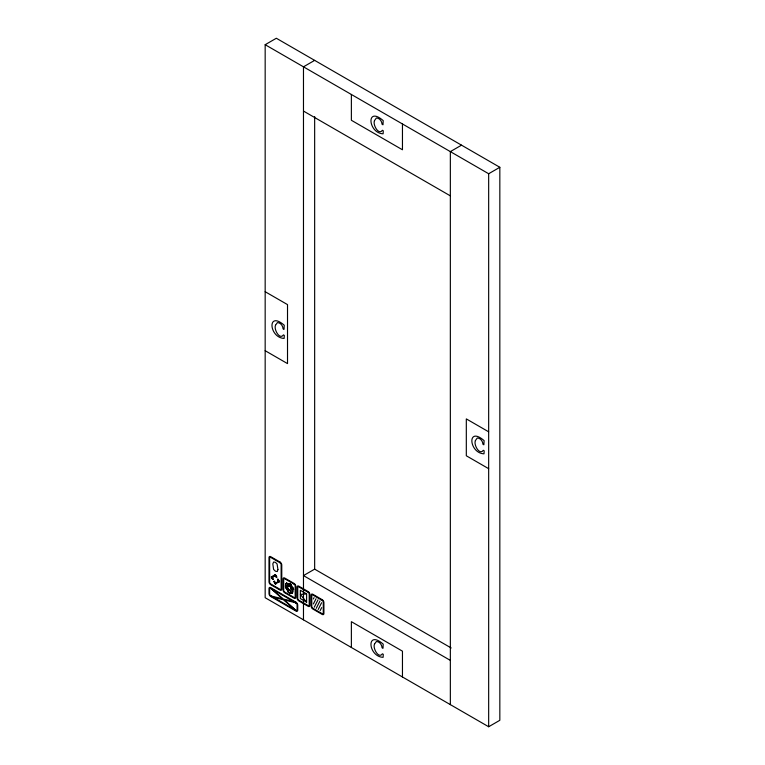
<?xml version="1.0" encoding="UTF-8"?>
<svg xmlns="http://www.w3.org/2000/svg" width="765" height="765" viewBox="0 0 765 765"><rect width="100%" height="100%" fill="white"/><g stroke="black" fill="none" stroke-linecap="round" stroke-linejoin="round"><path stroke-width="1.15" d="M290.901 586.057L290.939 585.177M292.737 590.857L292.201 593.028L290.815 591.823M291.264 585.674L291.073 587.788L290.384 587.319L291.943 589.519L293.703 589.528L291.121 584.776L290.776 587.711L291.962 589.375L293.291 589.385L292.832 587.31M288.042 584.881L287.87 586.506L287.697 585.971L285.575 585.971M285.699 583.972L286.99 583.743L286.827 583.226M285.555 586.898L286.55 586.497M313.392 598.947L314.052 597.637M313.392 603.939L316.041 598.718M318.001 599.846L314.243 607.228M316.213 608.366L319.961 600.984M318.173 609.504L321.616 602.715M320.133 610.633L321.663 607.611M287.095 589.767L288.118 588.677M288.118 591.756L289.227 592.875M288.376 591.699L287.975 592.129L288.137 589.968L289.925 590.044L289.524 590.475M265.168 44.705L276.337 38.25L499.832 167.286L499.832 720.295L488.663 726.75L265.168 597.714L265.168 44.705L488.663 173.741L499.832 167.286M314.654 60.368L303.476 66.823L303.476 619.832M461.524 145.168L450.346 151.613L450.346 704.632M272.694 576.112L271.231 576.963L272.694 579.497M273.918 575.414L275.381 574.563L276.844 577.106M272.799 576.294L271.441 577.078L272.799 579.44M274.023 575.596L275.381 574.802L276.748 577.164M273.201 576.781L272.063 577.441L273.201 579.411L272.264 577.556L273.306 576.963M274.243 576.179L275.381 575.519L276.528 577.499M274.348 576.361L275.381 575.758L276.423 577.556M276.423 582.347L275.381 582.949L274.348 581.151M277.456 581.754L278.498 581.151L277.456 579.354M276.528 582.528L275.381 583.188L274.243 581.209M277.561 581.935L278.709 581.276L277.561 579.296M276.748 583.121L275.381 583.905L274.023 581.543M277.963 582.414L279.321 581.63L277.963 579.268M276.844 583.303L275.381 584.144L273.918 581.61M278.068 582.595L279.531 581.754L278.068 579.21M306.602 593.917L300.349 594.434L306.602 602.17L306.602 593.917L300.349 590.303L300.349 598.565L306.602 602.17M289.686 593.076L291.36 593.114L289.6 590.169L288.242 590.111M289.486 593.009L291.742 593.258L291.073 592.636M303.476 111.059L450.346 195.859M265.168 291.714L287.516 304.613L287.516 363.605L265.168 350.705M488.663 431.814L466.315 418.904L466.315 455.777L488.663 468.677M451.178 647.965L314.654 569.141L303.476 575.596L450.346 660.386M290.853 584.575L289.992 583.705L288.281 583.609L289.084 586.153L291.006 586.2L291.054 585.215L290.212 583.934L288.424 583.762L289.141 586.019M285.804 588.132L285.441 587.233M488.663 173.741L488.663 726.75M402.457 123.968L402.457 149.777L351.374 120.277L351.374 94.468M402.457 676.977L402.457 651.168L351.374 621.677L351.374 647.486M314.654 116.51L314.654 569.189M285.441 586.812L287.124 589.968L288.281 588.734L286.559 586.353L285.441 586.812M275.524 325.202C273.535 329.275 279.78 340.377 283.442 334.898L284.322 335.414L284.121 338.426C269.031 337.767 266.851 310.16 284.245 325.221L283.987 329.409L283.088 328.883C282.878 325.89 280.659 322.581 277.418 322.581L275.524 325.202M374.496 120.583C372.507 124.657 378.761 135.768 382.414 130.289L383.294 130.796L383.102 133.818C368.013 133.148 365.823 105.541 383.217 120.612L382.969 124.791L382.07 124.274C381.859 121.272 379.641 117.963 376.39 117.963L374.496 120.583M374.496 644.101C372.507 648.185 378.761 659.287 382.414 653.807L383.294 654.314L383.102 657.336C368.013 656.676 365.823 629.06 383.217 644.13L382.969 648.309L382.07 647.792C381.859 644.799 379.641 641.481 376.39 641.481L374.496 644.101M475.39 440.592C473.401 444.675 479.655 455.777 483.308 450.298L484.188 450.805L483.996 453.827C468.907 453.157 466.717 425.55 484.111 440.621L483.853 444.8L482.964 444.283C482.744 441.281 480.535 437.972 477.284 437.972L475.39 440.592M285.594 583.877L285.383 586.334L287.65 586.114L287.936 587.013L288.156 584.881L286.559 582.72L286.846 583.599L285.594 583.877M292.861 590.81L292.651 592.837L291.914 593.114L290.7 591.814L290.91 589.499L292.861 590.81M277.934 569.59L277.293 571.551L275.4 571.178L273.602 569.418L272.818 563.881L273.669 561.998L275.381 562.323L277.083 563.968L277.934 569.59M282.304 598.765L270.561 595.849L272.675 597.073L283.366 599.722L296.17 610.633L284.417 599.98L296.17 602.897L294.056 601.673L283.366 599.024L270.561 588.113L282.304 598.765M280.095 562.093L270.667 556.652A2.362 1.367 60 0 0 268.993 557.618L268.993 581.773A2.362 1.367 60 0 0 270.667 584.67L280.095 590.111A2.362 1.367 60 0 0 281.769 589.146L281.769 564.991A2.362 1.367 60 0 0 280.095 562.093M280.095 562.83L270.667 557.389A1.463 0.842 60 0 0 269.634 557.981L269.634 582.146A1.463 0.842 60 0 0 270.667 583.934L280.095 589.375A1.463 0.842 60 0 0 281.128 588.782L281.128 564.618A1.463 0.842 60 0 0 280.095 562.83M294.143 583.475L284.714 578.034A2.362 1.367 60 0 0 283.04 579L283.04 589.882A2.362 1.367 60 0 0 284.714 592.779L294.143 598.22A2.362 1.367 60 0 0 295.816 597.255L295.816 586.373A2.362 1.367 60 0 0 294.143 583.475M308.19 591.584L298.761 586.143A2.362 1.367 60 0 0 297.088 587.109L297.088 598A2.362 1.367 60 0 0 298.761 600.888L308.19 606.339A2.362 1.367 60 0 0 309.863 605.373L309.863 594.481A2.362 1.367 60 0 0 308.19 591.584M322.237 599.703L312.809 594.252A2.362 1.367 60 0 0 311.145 595.218L311.145 606.11A2.362 1.367 60 0 0 312.809 609.007L322.237 614.448A2.362 1.367 60 0 0 323.911 613.482L323.911 602.6A2.362 1.367 60 0 0 322.237 599.703M294.143 584.211L284.714 578.77A1.463 0.842 60 0 0 283.681 579.373L283.681 590.255A1.463 0.842 60 0 0 284.714 592.043L294.143 597.484A1.463 0.842 60 0 0 295.175 596.891L295.175 586.009A1.463 0.842 60 0 0 294.143 584.211M308.19 592.33L298.761 586.879A1.463 0.842 60 0 0 297.728 587.482L297.728 598.364A1.463 0.842 60 0 0 298.761 600.152L308.19 605.593A1.463 0.842 60 0 0 309.223 605L309.223 594.118A1.463 0.842 60 0 0 308.19 592.33M322.237 600.439L312.809 594.998A1.463 0.842 60 0 0 311.776 595.591L311.776 606.473A1.463 0.842 60 0 0 312.809 608.271L322.237 613.712A1.463 0.842 60 0 0 323.27 613.109L323.27 602.227A1.463 0.842 60 0 0 322.237 600.439M296.055 602.275L270.667 587.625A2.362 1.367 60 0 0 268.993 588.591L268.993 593.573A2.362 1.367 60 0 0 270.667 596.471L296.055 611.13A2.362 1.367 60 0 0 297.728 610.164L297.728 605.172A2.362 1.367 60 0 0 296.055 602.275M296.055 603.021L270.667 588.361A1.463 0.842 60 0 0 269.634 588.954L269.634 593.936A1.463 0.842 60 0 0 270.667 595.734L296.055 610.394A1.463 0.842 60 0 0 297.088 609.791L297.088 604.809A1.463 0.842 60 0 0 296.055 603.021"/></g></svg>
